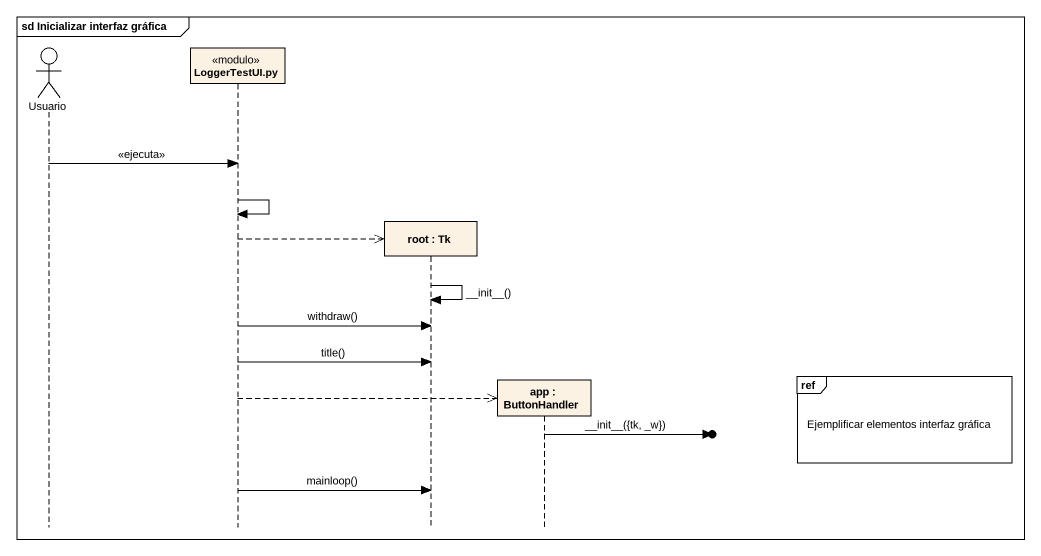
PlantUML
@startuml
mainframe sd Inicializar interfaz gráfica
hide footbox
actor Usuario
participant "LoggerTestUI.py" as LoggerTestUI_py <<modulo>>
participant "root : Tk" as root
participant "app : ButtonHandler" as app

Usuario -> LoggerTestUI_py : <<ejecuta>>
LoggerTestUI_py -> LoggerTestUI_py
LoggerTestUI_py -->> root **
root -> root : ~__init~__()
LoggerTestUI_py -> root : withdraw()
LoggerTestUI_py -> root : title()
ref over app : Ejemplificar elementos interfaz gráfica
LoggerTestUI_py -->> app **
app ->o] : ~__init~__({tk, _w})
LoggerTestUI_py -> root : mainloop()
@enduml
